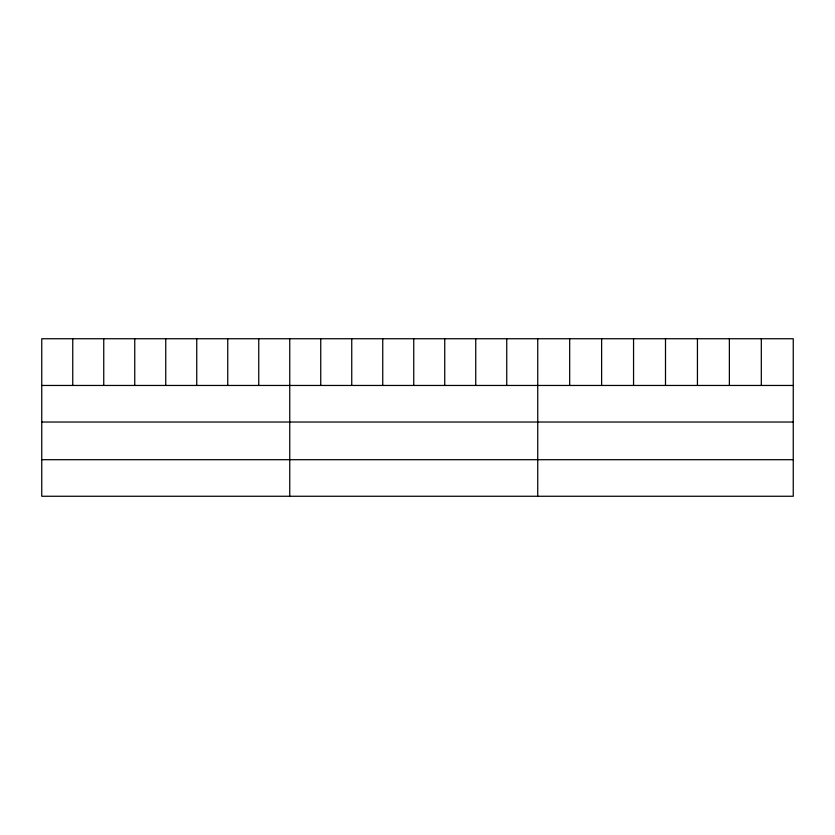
<?xml version="1.0" encoding="UTF-8"?>
<svg xmlns="http://www.w3.org/2000/svg" width="835" height="835" viewBox="0 0 835 835"><rect width="100%" height="100%" fill="white"/><g stroke="black" fill="none" stroke-linecap="round" stroke-linejoin="round"><path stroke-width="1.25" d="M793.25 385.457L793.25 496.261L41.75 496.261L41.75 338.739L793.25 338.739L793.25 385.457L41.75 385.457M41.75 422.03L793.25 422.03M41.75 459.699L793.25 459.699M761.311 338.739L761.311 385.457M729.372 338.739L729.372 385.457M697.434 338.739L697.434 385.457M665.495 338.739L665.495 385.457M633.556 338.739L633.556 385.457M601.617 338.739L601.617 385.457M569.679 338.739L569.679 385.457M537.74 338.739L537.74 496.261M506.741 338.739L506.741 385.457M475.741 338.739L475.741 385.457M444.742 338.739L444.742 385.457M413.742 338.739L413.742 385.457M382.743 338.739L382.743 385.457M351.744 338.739L351.744 385.457M320.744 338.739L320.744 385.457M289.745 338.739L289.745 496.261M258.746 338.739L258.746 385.457M227.746 338.739L227.746 385.457M196.747 338.739L196.747 385.457M165.748 338.739L165.748 385.457M134.748 338.739L134.748 385.457M103.749 338.739L103.749 385.457M72.749 338.739L72.749 385.457"/></g></svg>
